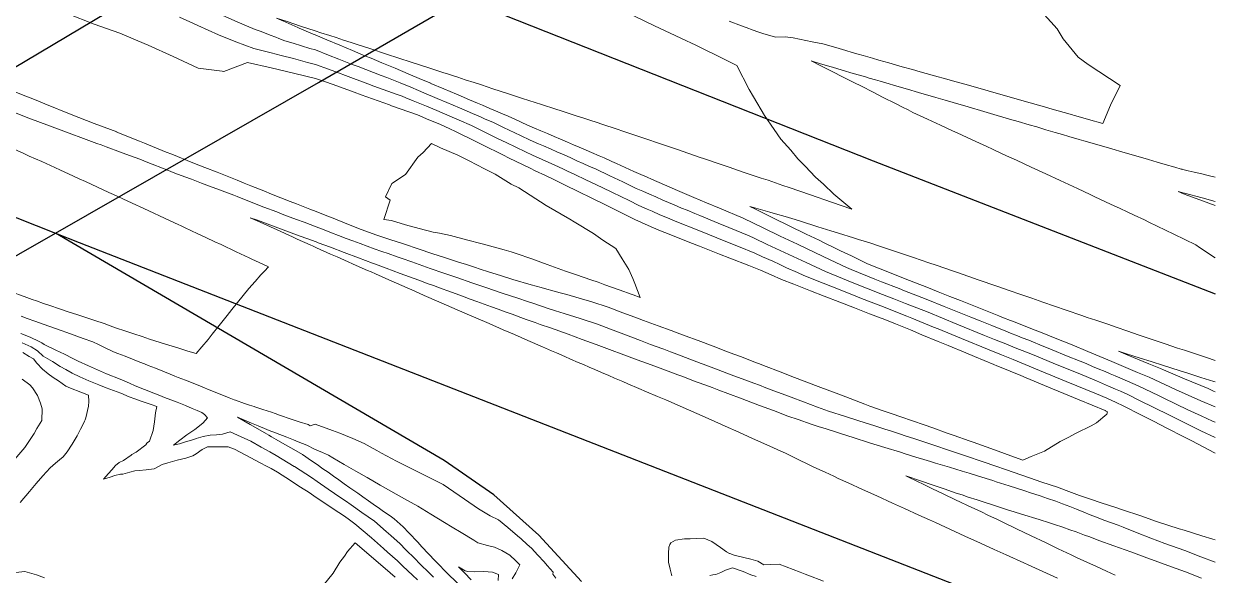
# Model space of a CAD drawing. Header units: inches. Extents: x 11351264 to 11356330, y 6702313 to 6706468.
# Drawn here: x 11355828 to 11356330, y 6705390 to 6705622 of the extents above; entities that cross this region are included whole.
import ezdxf

# ---------------------------------------------------------------- set-up
doc = ezdxf.new("R2010")
doc.units = ezdxf.units.IN
doc.header["$MEASUREMENT"] = 0
doc.layers.add('Shumate_Contours_clip1', color=7, linetype='Continuous', lineweight=0)
doc.layers.add('Shumate_Streets_clip1', color=7, linetype='Continuous')

msp = doc.modelspace()

# ---------------------------------------------------------------- linework, layer by layer
at = {"layer": 'Shumate_Contours_clip1'}
for points, elevation in [([(11355828.81, 6705633.11), (11355834.49, 6705630.95), (11355842.02, 6705628.07), (11355845.96, 6705626.55), (11355857.35, 6705622.11), (11355868.11, 6705618.36), (11355875.72, 6705615.08)], 1374), ([(11355901.97, 6705629.99), (11355901.98, 6705629.99), (11355904.99, 6705628.61), (11355909.32, 6705626.7), (11355911.32, 6705625.85), (11355915.41, 6705624.06), (11355917.63, 6705623.15), (11355921.53, 6705621.47), (11355925.3, 6705619.93), (11355927.73, 6705619), (11355931.53, 6705617.48), (11355933.95, 6705616.58), (11355935.24, 6705616.07)], 1370), ([(11355893.25, 6705625.04), (11355898.96, 6705622.48), (11355901.11, 6705621.49), (11355909.76, 6705617.56), (11355917.07, 6705614.64), (11355924.73, 6705611.83), (11355926.96, 6705611.29)], 1372), ([(11355944.4, 6705621.34), (11355938.69, 6705623.21), (11355934.24, 6705624.67), (11355938.12, 6705622.97), (11355943.3, 6705620.71)], 1368), ([(11356084.99, 6705625.61), (11356093.75, 6705621.47), (11356102.48, 6705617.34), (11356105.11, 6705616.08), (11356111.2, 6705613.2), (11356116.3, 6705610.76), (11356118.43, 6705609.75), (11356119.76, 6705609.09), (11356128.51, 6705604.64), (11356133.7, 6705594.54), (11356135.48, 6705591.49), (11356140.15, 6705583.63), (11356144.2, 6705577.67), (11356147.01, 6705573.6), (11356151.23, 6705568.91), (11356154.24, 6705565.33), (11356157.28, 6705562.16), (11356161.72, 6705557.62), (11356165.1, 6705554.63), (11356169.45, 6705550.44), (11356177.09, 6705544.04), (11356168.49, 6705547.04), (11356159.55, 6705550.13), (11356150.62, 6705553.21), (11356147.94, 6705554.11), (11356141.72, 6705556.26), (11356138.72, 6705557.2), (11356135.78, 6705558.17), (11356131.18, 6705559.74), (11356125.3, 6705561.74), (11356121.93, 6705562.89), (11356114.82, 6705565.3), (11356112.67, 6705566.03), (11356103.42, 6705569.17), (11356097.93, 6705571.02), (11356087.95, 6705574.39), (11356080.33, 6705576.97), (11356077.97, 6705577.77), (11356071.53, 6705579.95), (11356069.53, 6705580.61), (11356066.41, 6705581.64), (11356063.88, 6705582.47), (11356060.76, 6705583.49), (11356058.23, 6705584.31), (11356054.42, 6705585.55), (11356052.14, 6705586.29), (11356046.07, 6705588.24), (11356038.08, 6705590.81), (11356031.71, 6705592.88), (11356025.58, 6705594.87), (11356020.69, 6705596.46), (11356017.61, 6705597.46), (11356013.89, 6705598.66), (11356010.73, 6705599.69), (11356008.56, 6705600.4), (11356006.39, 6705601.1)], 1368), ([(11356256.97, 6705627.57), (11356263.67, 6705620.09), (11356266.18, 6705615.93), (11356272.49, 6705608.22), (11356276.7, 6705605.13), (11356290.22, 6705596.29), (11356286.25, 6705587.92), (11356282.97, 6705580.16), (11356276.84, 6705581.9), (11356271.55, 6705583.4), (11356270.92, 6705583.58), (11356270.16, 6705583.81), (11356260.55, 6705586.54), (11356258.29, 6705587.18), (11356249.76, 6705589.61), (11356246.44, 6705590.56), (11356238.96, 6705592.68), (11356234.6, 6705593.93), (11356228.17, 6705595.77), (11356224.77, 6705596.75), (11356221.08, 6705597.77), (11356215.64, 6705599.3), (11356213.47, 6705599.9), (11356205.86, 6705602.04), (11356202.59, 6705602.96), (11356198.25, 6705604.18), (11356192.7, 6705605.76), (11356188.48, 6705606.96), (11356185.74, 6705607.74), (11356181.86, 6705608.84), (11356179.65, 6705609.48), (11356177.16, 6705610.2), (11356174.5, 6705610.97), (11356170.23, 6705612.22), (11356164.85, 6705613.84), (11356160.29, 6705614.65), (11356155, 6705615.8), (11356152.21, 6705616.32), (11356148.97, 6705616.78), (11356144.86, 6705616.65), (11356139.42, 6705618.21), (11356137.39, 6705618.92), (11356135.44, 6705619.62), (11356132.46, 6705620.69), (11356130.41, 6705621.46), (11356125.2, 6705623.37)], 1368), ([(11355943.3, 6705620.71), (11355943.81, 6705620.49), (11355949.68, 6705617.94), (11355950.61, 6705617.65), (11355955.52, 6705615.55), (11355960.95, 6705613.25), (11355966.38, 6705610.96), (11355971.82, 6705608.67), (11355974.14, 6705607.78), (11355978.67, 6705605.86), (11355984.27, 6705603.51), (11355989.86, 6705601.16), (11355995.45, 6705598.81), (11355999.36, 6705597.16), (11355999.41, 6705597.14)], 1368), ([(11356006.39, 6705601.1), (11356004.82, 6705601.62), (11355998.9, 6705603.54), (11355991.06, 6705606.09), (11355985.87, 6705607.79), (11355980.68, 6705609.48), (11355974, 6705611.66), (11355968.27, 6705613.54), (11355965.79, 6705614.35), (11355962.54, 6705615.41), (11355959.41, 6705616.44), (11355956.82, 6705617.29), (11355953.02, 6705618.53), (11355950.61, 6705619.31), (11355944.4, 6705621.34)], 1368), ([(11355875.72, 6705615.08), (11355880.08, 6705613.21), (11355890.7, 6705608.42), (11355901.17, 6705603.57), (11355911.27, 6705602.25)], 1374), ([(11355935.24, 6705616.07), (11355937.83, 6705615.04), (11355941.32, 6705614.09), (11355948.28, 6705611.92), (11355950.64, 6705611.26), (11355956.21, 6705609.1), (11355960.6, 6705607.35), (11355966.18, 6705605.15), (11355968.7, 6705604.19), (11355978.41, 6705600.5), (11355980.81, 6705599.62), (11355986.47, 6705597.3), (11355990.89, 6705595.47), (11355994.11, 6705594.13)], 1370), ([(11355926.96, 6705611.29), (11355932.04, 6705610.08), (11355936.17, 6705608.96), (11355941.35, 6705607.67), (11355947.3, 6705606.01), (11355950.67, 6705605.15), (11355956.23, 6705603.15), (11355960.45, 6705601.57), (11355963.34, 6705600.51), (11355972.75, 6705596.97), (11355975.39, 6705596.01), (11355985.17, 6705592.44), (11355987.29, 6705591.68), (11355988.76, 6705591.09)], 1372), ([(11355832.06, 6705590.29), (11355826.7, 6705592.47), (11355815.26, 6705597.13), (11355806.49, 6705600.57), (11355795.55, 6705605.05), (11355793.29, 6705605.98), (11355786.3, 6705608.86)], 1374), ([(11355911.27, 6705602.25), (11355912.09, 6705602.14), (11355921.96, 6705605.95), (11355932.06, 6705603.69), (11355934.95, 6705602.98), (11355941.38, 6705601.51), (11355946.66, 6705600.17), (11355950.69, 6705599.23), (11355954.57, 6705597.9), (11355958.15, 6705596.63), (11355967.01, 6705593.39), (11355970.04, 6705592.31), (11355979.48, 6705588.89), (11355981.91, 6705588.03), (11355982.8, 6705587.71)], 1374), ([(11356330.36, 6705557.54), (11356327.34, 6705558.31), (11356324.72, 6705558.95), (11356321.5, 6705559.74), (11356318.93, 6705560.27), (11356316.77, 6705560.81), (11356316.4, 6705560.91), (11356316.06, 6705561), (11356313.36, 6705561.78), (11356309.27, 6705562.96), (11356305.91, 6705563.95), (11356302.18, 6705565.04), (11356296.91, 6705566.55), (11356291.4, 6705568.13), (11356286.72, 6705569.47), (11356281.41, 6705571), (11356274.99, 6705572.88), (11356273.03, 6705573.45), (11356268.56, 6705574.76), (11356265.99, 6705575.52), (11356262.87, 6705576.44), (11356258.94, 6705577.59), (11356255.07, 6705578.73), (11356251.9, 6705579.66), (11356247.28, 6705581.02), (11356243.56, 6705582.09), (11356235.57, 6705584.41), (11356232.74, 6705585.23), (11356226.1, 6705587.18), (11356219.79, 6705589.05), (11356216.37, 6705590.06), (11356212.43, 6705591.22), (11356205.22, 6705593.29), (11356200.59, 6705594.63), (11356195.96, 6705595.99), (11356191.32, 6705597.34), (11356189.02, 6705598.02), (11356187.06, 6705598.59), (11356184.32, 6705599.4), (11356182.35, 6705599.97), (11356177.64, 6705601.36), (11356172.92, 6705602.75), (11356168.93, 6705603.93), (11356168.33, 6705604.11), (11356163.87, 6705605.43), (11356159.93, 6705606.59), (11356163.95, 6705604.57), (11356167.62, 6705602.71), (11356170.21, 6705601.41), (11356172, 6705600.51), (11356173.93, 6705599.53), (11356177.65, 6705597.65), (11356181.37, 6705595.77), (11356185.73, 6705593.56), (11356190.26, 6705591.24), (11356195.53, 6705588.58), (11356198.41, 6705587.13), (11356200.8, 6705585.93), (11356202.81, 6705584.91), (11356209.02, 6705582.01), (11356214.39, 6705579.51), (11356219.56, 6705577.15), (11356221.53, 6705576.25), (11356227.8, 6705573.37), (11356234.03, 6705570.48), (11356236.44, 6705569.36), (11356240.25, 6705567.59), (11356243.52, 6705566.07), (11356246.49, 6705564.7), (11356252.73, 6705561.81), (11356258.95, 6705558.92), (11356264.99, 6705556.1), (11356272.21, 6705552.73), (11356277.6, 6705550.22), (11356279.52, 6705549.32), (11356283.8, 6705547.32), (11356286.51, 6705546.05), (11356290, 6705544.42), (11356293.5, 6705542.78), (11356296.19, 6705541.52), (11356300.5, 6705539.5), (11356302.38, 6705538.6), (11356312.98, 6705533.51), (11356322.14, 6705529.07), (11356323.79, 6705527.95), (11356330.36, 6705523.46)], 1366), ([(11355999.41, 6705597.14), (11356004.82, 6705594.85), (11356010.27, 6705592.55), (11356012.24, 6705591.71), (11356015.73, 6705590.24), (11356019.04, 6705588.84), (11356021.17, 6705587.93), (11356024.33, 6705586.59), (11356026.6, 6705585.61), (11356029.61, 6705584.34), (11356032.03, 6705583.28), (11356034.87, 6705582.08), (11356040.22, 6705579.56), (11356043.18, 6705578.3), (11356045.82, 6705577.16), (11356048.63, 6705575.96), (11356051.42, 6705574.75), (11356054.08, 6705573.61), (11356057.02, 6705572.33), (11356059.52, 6705571.26), (11356061.9, 6705570.25), (11356064.96, 6705568.91), (11356067.18, 6705567.96), (11356070.39, 6705566.55), (11356072.45, 6705565.67), (11356075.82, 6705564.19), (11356077.71, 6705563.38), (11356085.01, 6705559.96), (11356087.05, 6705559.08), (11356090.61, 6705557.53), (11356092.51, 6705556.71), (11356097.96, 6705554.34), (11356103.42, 6705551.98), (11356110.33, 6705549.03), (11356115.73, 6705546.76), (11356121.15, 6705544.49), (11356131.15, 6705540.28), (11356139.59, 6705536.2), (11356146.84, 6705532.72), (11356154.1, 6705529.26), (11356161.37, 6705525.81), (11356167.91, 6705522.7), (11356174.82, 6705519.41), (11356176.72, 6705518.63), (11356186.8, 6705514.51), (11356189.51, 6705513.43), (11356196.96, 6705510.52), (11356199.31, 6705509.61), (11356206.52, 6705506.78), (11356209.1, 6705505.76), (11356216.05, 6705503.02), (11356219.46, 6705501.63), (11356227.24, 6705498.48), (11356231.17, 6705496.88), (11356236.1, 6705494.91), (11356239.16, 6705493.69), (11356241.03, 6705492.94), (11356244.01, 6705491.76), (11356246.88, 6705490.62), (11356248.85, 6705489.83), (11356251.66, 6705488.72), (11356253.7, 6705487.9), (11356256.43, 6705486.82), (11356261.61, 6705484.7), (11356267.68, 6705482.24), (11356273.4, 6705479.92), (11356275.9, 6705478.88), (11356278.64, 6705477.73), (11356280.99, 6705476.76), (11356283.9, 6705475.52), (11356286.07, 6705474.61), (11356288.1, 6705473.75), (11356291.14, 6705472.43), (11356297.83, 6705469.54), (11356306.38, 6705465.4), (11356308.71, 6705464.31), (11356318.88, 6705459.39), (11356324.4, 6705456.88), (11356329.2, 6705454.68), (11356330.36, 6705454.14)], 1368), ([(11355866.8, 6705576.62), (11355857.34, 6705580.24), (11355847.56, 6705583.99), (11355836.55, 6705588.46), (11355832.06, 6705590.29)], 1374), ([(11355988.76, 6705591.09), (11355991.92, 6705589.8), (11355997.51, 6705587.48), (11356001.9, 6705585.63), (11356007.35, 6705583.32), (11356011.31, 6705581.61), (11356016.5, 6705579.34), (11356019.92, 6705577.64), (11356027.84, 6705573.78), (11356031.13, 6705572.17), (11356039.33, 6705568.24), (11356042.31, 6705566.79), (11356046.29, 6705565.01), (11356051.66, 6705562.58), (11356055.06, 6705561.04), (11356057.01, 6705560.13), (11356060.17, 6705558.71), (11356064.78, 6705556.45), (11356071.62, 6705553.19), (11356075.97, 6705551.05), (11356083.02, 6705547.66), (11356087.17, 6705545.62), (11356090.61, 6705544.1), (11356092.78, 6705543.15), (11356096.05, 6705541.71), (11356099.2, 6705540.38), (11356101.54, 6705539.39), (11356104.62, 6705538.12), (11356110.29, 6705535.89), (11356116.96, 6705533.2), (11356123.17, 6705530.73), (11356129.19, 6705528.24), (11356136.09, 6705525.48), (11356139.3, 6705523.99), (11356143.66, 6705522.06), (11356146.69, 6705520.67), (11356149.52, 6705519.37), (11356154.08, 6705517.36), (11356156.72, 6705516.13), (11356164.89, 6705512.88), (11356168.87, 6705511.26), (11356177.67, 6705507.8), (11356181.14, 6705506.42), (11356190.44, 6705502.79), (11356192.82, 6705501.86), (11356200.24, 6705498.94), (11356202.35, 6705498.11), (11356211.56, 6705494.31), (11356213.45, 6705493.54), (11356223.28, 6705489.49), (11356235.01, 6705484.68), (11356240.14, 6705482.6), (11356245.05, 6705480.61), (11356248.47, 6705479.21), (11356256.27, 6705476.01), (11356267.48, 6705471.4), (11356280.34, 6705466.13), (11356284.67, 6705464.25), (11356288.6, 6705462.5), (11356291.47, 6705461.03), (11356299.28, 6705457.12), (11356304.27, 6705454.55), (11356309.91, 6705451.71), (11356317.12, 6705447.98), (11356320.51, 6705446.27), (11356330.05, 6705441.29), (11356330.36, 6705441.14)], 1372), ([(11355994.11, 6705594.13), (11355996.48, 6705593.14), (11356002.08, 6705590.78), (11356006.08, 6705589.09), (11356011.54, 6705586.78), (11356016.96, 6705584.45), (11356020.4, 6705582.96), (11356022.36, 6705582.1), (11356025.59, 6705580.7), (11356030.09, 6705578.5), (11356037.16, 6705575.17), (11356041.26, 6705573.21), (11356044.77, 6705571.69), (11356046.87, 6705570.75), (11356050.18, 6705569.31), (11356052.48, 6705568.28), (11356055.59, 6705566.92), (11356058.49, 6705565.65), (11356060.98, 6705564.52), (11356063.68, 6705563.33), (11356066.38, 6705562.12), (11356068.87, 6705561.02), (11356074.91, 6705558.14), (11356080.45, 6705555.54), (11356086.08, 6705552.83), (11356088.85, 6705551.62), (11356091.69, 6705550.36), (11356094.29, 6705549.23), (11356097.29, 6705547.9), (11356099.73, 6705546.84), (11356102.08, 6705545.85), (11356105.22, 6705544.53), (11356107.49, 6705543.58), (11356110.74, 6705542.24), (11356112.93, 6705541.32), (11356120.68, 6705538.2), (11356125.1, 6705536.34), (11356133.65, 6705532.8), (11356135.77, 6705531.78), (11356141.28, 6705529.22), (11356150.4, 6705524.97), (11356157.73, 6705521.59), (11356165.87, 6705517.79), (11356177.89, 6705512.9), (11356189.98, 6705508.1), (11356194.79, 6705506.22), (11356199.67, 6705504.32), (11356209.19, 6705500.56), (11356221.37, 6705495.57), (11356233.08, 6705490.79), (11356237.23, 6705489.13), (11356242.07, 6705487.18), (11356245.97, 6705485.62), (11356250.73, 6705483.71), (11356253.25, 6705482.68), (11356261.96, 6705479.12), (11356265.06, 6705477.85), (11356273.22, 6705474.54), (11356276.85, 6705473.05), (11356280.29, 6705471.61), (11356285.37, 6705469.43), (11356288.36, 6705468.13), (11356290.44, 6705467.21), (11356293.19, 6705466), (11356298.99, 6705463.11), (11356303.96, 6705460.7), (11356311.65, 6705456.85), (11356314.71, 6705455.37), (11356324.35, 6705450.52), (11356330.36, 6705447.65)], 1370), ([(11355858.47, 6705571.82), (11355853.94, 6705573.49), (11355845.57, 6705576.6), (11355838.42, 6705579.24), (11355829.75, 6705582.45), (11355822.94, 6705585.11)], 1372), ([(11355982.8, 6705587.71), (11355993.73, 6705583.8), (11355998.54, 6705581.81), (11356003.15, 6705579.86), (11356007.46, 6705577.99), (11356009.75, 6705576.85), (11356018.69, 6705572.42), (11356020.96, 6705571.28), (11356029.98, 6705566.85), (11356032.17, 6705565.75), (11356041.31, 6705561.29), (11356043.38, 6705560.26), (11356047.73, 6705558.24), (11356051.62, 6705556.43), (11356054.64, 6705554.93), (11356062.93, 6705550.87), (11356065.84, 6705549.42), (11356074.23, 6705545.32), (11356077.05, 6705543.9), (11356085.51, 6705539.75), (11356088.26, 6705538.38), (11356092.36, 6705536.57), (11356096.29, 6705534.9), (11356099.92, 6705533.5), (11356108.74, 6705530.03), (11356112.76, 6705528.48), (11356121.15, 6705525.14), (11356125.61, 6705523.42), (11356133.54, 6705520.25), (11356138.47, 6705518.34), (11356142.97, 6705516.35), (11356147.32, 6705514.43), (11356152.6, 6705512.4), (11356159.64, 6705509.59), (11356165.37, 6705507.39), (11356172.02, 6705504.77), (11356178.14, 6705502.42), (11356184.44, 6705499.95), (11356190.91, 6705497.47), (11356195.51, 6705495.65), (11356201.73, 6705493.08), (11356206.59, 6705491.08), (11356213.47, 6705488.23), (11356217.68, 6705486.5), (11356225.21, 6705483.38), (11356228.76, 6705481.92), (11356236.95, 6705478.53), (11356238.2, 6705478.02), (11356239.41, 6705477.53), (11356248.31, 6705473.84), (11356250.58, 6705472.91), (11356261.75, 6705468.28), (11356272.91, 6705463.65), (11356283.88, 6705459.09), (11356283.96, 6705459.05), (11356284.04, 6705459.02), (11356284.96, 6705458.55), (11356284.62, 6705457.54), (11356280.24, 6705453.85), (11356278.08, 6705452.6), (11356271.75, 6705449.5), (11356268.39, 6705447.69), (11356264.93, 6705445.98), (11356258.37, 6705442.01), (11356252.78, 6705439.77), (11356249.24, 6705438.17), (11356245.73, 6705439.43), (11356237.19, 6705442.51), (11356228.28, 6705445.7), (11356226.51, 6705446.3), (11356220.24, 6705448.54), (11356216.8, 6705449.75), (11356211.63, 6705451.59), (11356207.07, 6705453.18), (11356203.04, 6705454.61), (11356197.3, 6705456.59), (11356194.49, 6705457.58), (11356189.79, 6705459.17), (11356184.58, 6705460.94), (11356182.48, 6705461.76), (11356172.62, 6705465.53), (11356162.76, 6705469.29), (11356152.9, 6705473.06), (11356146.14, 6705475.66), (11356140.9, 6705477.67), (11356137.59, 6705478.95), (11356135.66, 6705479.68), (11356132.64, 6705480.85), (11356130.03, 6705481.83), (11356127.29, 6705482.87), (11356123.88, 6705484.16), (11356118.58, 6705486.19), (11356112.13, 6705488.67), (11356106.74, 6705490.67), (11356104.45, 6705491.51), (11356100.78, 6705492.87), (11356095.28, 6705494.86), (11356089.11, 6705497.11), (11356086.59, 6705498.05), (11356083.87, 6705499.05), (11356080.39, 6705500.35), (11356074.21, 6705502.66), (11356067.34, 6705505.02), (11356062.03, 6705506.53), (11356056.73, 6705508.03), (11356053.93, 6705508.78), (11356051.45, 6705509.49), (11356047.38, 6705510.57), (11356045.95, 6705511.02), (11356041.68, 6705512.08), (11356033.99, 6705514.45), (11356029.14, 6705515.95), (11356023.27, 6705517.79), (11356020.66, 6705518.67), (11356017.38, 6705519.7), (11356014.02, 6705520.79), (11356011.5, 6705521.58), (11356005.63, 6705523.48), (11355999.77, 6705525.4), (11355994.43, 6705527.22), (11355987.89, 6705529.37), (11355982.1, 6705531.28), (11355976.23, 6705533.22), (11355968.87, 6705535.95), (11355962.22, 6705538.59), (11355957.44, 6705540.49), (11355955.54, 6705541.22), (11355950.93, 6705543.05), (11355948.33, 6705544.04), (11355942.63, 6705546.25), (11355939.97, 6705547.26), (11355932.15, 6705550.43), (11355928.83, 6705551.75), (11355923.37, 6705553.96)], 1374), ([(11355807.91, 6705576.57), (11355813.93, 6705573.81), (11355822.28, 6705569.98), (11355827.6, 6705567.54), (11355829.92, 6705566.48), (11355835.17, 6705564.11), (11355838.84, 6705562.44), (11355840.71, 6705561.59)], 1372), ([(11355923.37, 6705553.96), (11355920.66, 6705555.05), (11355917.68, 6705556.23), (11355909.18, 6705559.67), (11355904.05, 6705561.67), (11355898.91, 6705563.66), (11355890.08, 6705567.23), (11355887.68, 6705568.18), (11355878.48, 6705571.91), (11355876.45, 6705572.71), (11355866.88, 6705576.59), (11355866.8, 6705576.62)], 1374), ([(11355916.23, 6705549.9), (11355913.56, 6705550.96), (11355909.45, 6705552.51), (11355906.73, 6705553.53), (11355902.57, 6705555.09), (11355898.4, 6705556.66), (11355895.5, 6705557.74), (11355891.28, 6705559.32), (11355887.96, 6705560.64), (11355879.92, 6705563.78), (11355876.52, 6705565.13), (11355870.67, 6705567.29), (11355868.42, 6705568.13), (11355862.3, 6705570.39), (11355860.32, 6705571.14), (11355858.47, 6705571.82)], 1372), ([(11355840.71, 6705561.59), (11355843.1, 6705560.51), (11355846.51, 6705558.97), (11355851.02, 6705556.91), (11355853.62, 6705555.74), (11355863.51, 6705551.14), (11355865.45, 6705550.24), (11355873.31, 6705546.59), (11355878.24, 6705544.29), (11355889.06, 6705539.26), (11355892.97, 6705537.42), (11355893.68, 6705537.1)], 1372), ([(11356330.36, 6705404.55), (11356329.35, 6705404.87), (11356324.78, 6705406.24), (11356317.23, 6705408.63), (11356315.2, 6705409.25), (11356305.59, 6705412.33), (11356299.05, 6705414.61), (11356291.26, 6705417.17), (11356288.38, 6705418.15), (11356282.19, 6705420.19), (11356277.73, 6705421.7), (11356273.1, 6705423.22), (11356269.72, 6705424.5), (11356267.54, 6705425.3), (11356263.78, 6705426.73), (11356257.22, 6705428.92), (11356252.04, 6705430.66), (11356241.86, 6705434.25), (11356237.79, 6705435.67), (11356232.45, 6705437.52), (11356225.03, 6705439.98), (11356218.19, 6705442.24), (11356211.69, 6705444.46), (11356208.31, 6705445.6), (11356203.26, 6705447.3), (11356199.99, 6705448.34), (11356197.09, 6705449.29), (11356193.33, 6705450.49), (11356190.91, 6705451.29), (11356186.68, 6705452.64), (11356180.02, 6705454.79), (11356174.42, 6705456.57), (11356167.12, 6705458.9), (11356162.53, 6705460.58), (11356156.68, 6705462.71), (11356151.39, 6705464.73), (11356146.1, 6705466.73), (11356144.09, 6705467.48), (11356140.81, 6705468.72), (11356138.03, 6705469.75), (11356135.69, 6705470.64), (11356132.25, 6705471.92), (11356130.36, 6705472.63), (11356126.05, 6705474.23), (11356118.79, 6705476.93), (11356114.26, 6705478.65), (11356113.44, 6705478.96), (11356108.69, 6705480.76), (11356103.18, 6705482.84), (11356100.53, 6705483.84), (11356097.66, 6705484.92), (11356094.06, 6705486.27), (11356092.14, 6705487), (11356087.88, 6705488.59), (11356080.77, 6705491.27), (11356075.21, 6705493.37), (11356069.64, 6705495.48), (11356062.41, 6705497.99), (11356057.86, 6705499.38), (11356055.65, 6705500.09), (11356052, 6705501.21), (11356048.94, 6705502.2), (11356046.14, 6705503.07), (11356042.44, 6705504.35), (11356040.22, 6705505.08), (11356036.07, 6705506.51), (11356029.5, 6705508.66), (11356022.61, 6705510.94), (11356016.66, 6705513.01), (11356010.4, 6705515.2), (11356004.9, 6705517.05), (11355999.04, 6705519.05), (11355991.35, 6705521.79), (11355987.21, 6705523.25), (11355985.15, 6705524), (11355981.32, 6705525.3), (11355978.75, 6705526.2), (11355975.46, 6705527.31), (11355972.5, 6705528.42), (11355969.55, 6705529.51), (11355966.43, 6705530.67), (11355963.64, 6705531.72), (11355960.39, 6705532.94), (11355957.46, 6705534.1), (11355953.67, 6705535.56), (11355950.95, 6705536.62), (11355945.87, 6705538.52), (11355942.66, 6705539.74), (11355937.38, 6705541.72), (11355934.36, 6705542.87), (11355928.89, 6705544.91), (11355924.99, 6705546.47), (11355917.58, 6705549.36), (11355916.23, 6705549.9)], 1372), ([(11356330.36, 6705547.34), (11356324.86, 6705548.8), (11356317.41, 6705550.78), (11356317.32, 6705550.8), (11356317.24, 6705550.82), (11356314.7, 6705551.57), (11356317.03, 6705550.49), (11356317.69, 6705550.2), (11356325.05, 6705547.53), (11356330.36, 6705545.59)], 1364), ([(11356330.36, 6705480.16), (11356326.71, 6705481.46), (11356317.37, 6705484.53), (11356314.49, 6705485.46), (11356309.24, 6705487.21), (11356307.17, 6705487.89), (11356302.02, 6705489.69), (11356297.91, 6705491.1), (11356293.54, 6705492.63), (11356288.62, 6705494.32), (11356285.07, 6705495.55), (11356280.02, 6705497.23), (11356276.41, 6705498.41), (11356274.06, 6705499.23), (11356267.46, 6705501.49), (11356257.7, 6705504.88), (11356252.95, 6705506.51), (11356248.34, 6705508.1), (11356243.36, 6705509.8), (11356238.25, 6705511.54), (11356230.41, 6705514.26), (11356222.11, 6705517.13), (11356219.91, 6705517.88), (11356212.58, 6705520.38), (11356209.58, 6705521.39), (11356203.04, 6705523.63), (11356199.27, 6705524.9), (11356193.77, 6705526.78), (11356189.15, 6705528.33), (11356184.7, 6705529.84), (11356179.9, 6705531.33), (11356177.72, 6705532.02), (11356171.34, 6705533.99), (11356168.22, 6705534.96), (11356162.73, 6705536.63), (11356155.36, 6705539), (11356153.09, 6705539.66), (11356148.86, 6705540.92), (11356144.82, 6705542.08), (11356142.39, 6705542.8), (11356136.52, 6705544.49), (11356134.01, 6705545.2), (11356136.33, 6705544.06), (11356144.02, 6705540.3), (11356150.59, 6705537.08), (11356157.81, 6705533.56), (11356163.18, 6705530.93), (11356165.03, 6705530.06), (11356170.01, 6705527.62), (11356172.26, 6705526.55), (11356176.85, 6705524.32), (11356179.49, 6705523.05), (11356183.68, 6705521.01), (11356189.04, 6705518.82), (11356194.31, 6705516.74), (11356198.84, 6705514.98), (11356203.87, 6705513), (11356208.64, 6705511.13), (11356213.42, 6705509.25), (11356218.43, 6705507.27), (11356222.95, 6705505.49), (11356229.26, 6705502.94), (11356231.38, 6705502.1), (11356234.19, 6705500.99), (11356236.23, 6705500.18), (11356239.11, 6705499.04), (11356241.09, 6705498.26), (11356244.04, 6705497.09), (11356245.94, 6705496.34), (11356252.57, 6705493.72), (11356257.35, 6705491.83), (11356262.14, 6705489.93), (11356269.96, 6705486.75), (11356276.6, 6705484.02), (11356281.68, 6705481.91), (11356286.77, 6705479.8), (11356292.73, 6705477.29), (11356297.64, 6705475.21), (11356302.53, 6705473.12), (11356313.6, 6705467.96), (11356324.36, 6705463.24), (11356330.36, 6705460.61)], 1366), ([(11356330.36, 6705395.13), (11356324.34, 6705397.43), (11356317.51, 6705400.08), (11356309.11, 6705403), (11356303.25, 6705405.28), (11356297.38, 6705407.56), (11356291.51, 6705409.86), (11356289.47, 6705410.69), (11356283.35, 6705412.85), (11356280.92, 6705413.83), (11356277.58, 6705415.14), (11356274.99, 6705416.18), (11356271.78, 6705417.45), (11356269.06, 6705418.55), (11356265.99, 6705419.75), (11356263.13, 6705420.91), (11356259.6, 6705422.05), (11356256.57, 6705423.04), (11356252.39, 6705424.39), (11356250.01, 6705425.17), (11356243.44, 6705427.29), (11356237.95, 6705429.06), (11356236.51, 6705429.55), (11356230.53, 6705431.46), (11356226.6, 6705432.71), (11356223.6, 6705433.58), (11356218.21, 6705435.15), (11356212.34, 6705436.88), (11356210.24, 6705437.56), (11356207.39, 6705438.48), (11356204.1, 6705439.47), (11356199.6, 6705440.85), (11356197.55, 6705441.47), (11356191, 6705443.49), (11356184.45, 6705445.52), (11356177.64, 6705447.73), (11356172.65, 6705449.3), (11356170.21, 6705450.08), (11356166.23, 6705451.33), (11356162.78, 6705452.43), (11356159.82, 6705453.35), (11356154.35, 6705455.25), (11356150.01, 6705456.79), (11356143.98, 6705459.09), (11356138.14, 6705461.28), (11356130.75, 6705464.04), (11356124.64, 6705466.32), (11356120.84, 6705467.75), (11356118.07, 6705468.79), (11356115.39, 6705469.79), (11356111.78, 6705471.13), (11356109.51, 6705471.98), (11356105.67, 6705473.4), (11356103.63, 6705474.16), (11356099.56, 6705475.67), (11356092.35, 6705478.36), (11356086.46, 6705480.54), (11356080.81, 6705482.63), (11356074.71, 6705484.89), (11356069.11, 6705486.98), (11356063.2, 6705489.13), (11356057.3, 6705491.26), (11356049.83, 6705493.97), (11356045.53, 6705495.42), (11356043.47, 6705496.18), (11356039.62, 6705497.55), (11356037.31, 6705498.41), (11356033.71, 6705499.69), (11356031.16, 6705500.64), (11356027.8, 6705501.84), (11356025.02, 6705502.87), (11356021.93, 6705503.94), (11356018.79, 6705505.11), (11356016.02, 6705506.11), (11356012.67, 6705507.35), (11356010.11, 6705508.28), (11356006.56, 6705509.6), (11356004.2, 6705510.45), (11356000.46, 6705511.84), (11355998.31, 6705512.59), (11355994.3, 6705514.09), (11355992.4, 6705514.78), (11355986.49, 6705516.97), (11355980.58, 6705519.17), (11355976.07, 6705520.85), (11355974.69, 6705521.34), (11355968.78, 6705523.55), (11355962.87, 6705525.77), (11355956.97, 6705527.98), (11355951.84, 6705529.9), (11355950.98, 6705530.24), (11355942.68, 6705533.29), (11355934.83, 6705536.18), (11355926.2, 6705539.35), (11355923.18, 6705540.46), (11355926.14, 6705539.12), (11355934.59, 6705535.3), (11355940.94, 6705532.42), (11355943.03, 6705531.46), (11355948.48, 6705529), (11355949.67, 6705528.45), (11355951.16, 6705527.76), (11355957.09, 6705525.12), (11355959.82, 6705523.9), (11355963.01, 6705522.48), (11355967.85, 6705520.34), (11355972.62, 6705518.25), (11355974.15, 6705517.59), (11355976.07, 6705516.73), (11355981.58, 6705514.3), (11355987.09, 6705511.87), (11355992.61, 6705509.45), (11355996.62, 6705507.7), (11356002.75, 6705505.01), (11356008.23, 6705502.61), (11356013.71, 6705500.21), (11356023.95, 6705495.8), (11356029.96, 6705493.17), (11356034.62, 6705491.14), (11356040.31, 6705488.66), (11356046.49, 6705485.99), (11356050.3, 6705484.33), (11356052.44, 6705483.4), (11356055.94, 6705481.87), (11356058.38, 6705480.82), (11356061.58, 6705479.42), (11356063.8, 6705478.47), (11356066.22, 6705477.42), (11356068.6, 6705476.4), (11356071.33, 6705475.21), (11356074.48, 6705473.85), (11356076.93, 6705472.79), (11356080.37, 6705471.3), (11356082.53, 6705470.36), (11356087.16, 6705468.38), (11356090.32, 6705467.04), (11356095.09, 6705465.01), (11356098.55, 6705463.55), (11356104.64, 6705460.9), (11356111.67, 6705457.82), (11356117.66, 6705455.14), (11356123.58, 6705452.49), (11356129.41, 6705449.91), (11356135.18, 6705447.36), (11356142.44, 6705444.05), (11356147.13, 6705441.89), (11356148.98, 6705441.04), (11356152.72, 6705439.24), (11356154.98, 6705438.17), (11356158.14, 6705436.65), (11356160.76, 6705435.4), (11356163.57, 6705434.08), (11356165.75, 6705433.04), (11356169.38, 6705431.38), (11356171.32, 6705430.49), (11356175.46, 6705428.6), (11356181.54, 6705425.83), (11356187.53, 6705423.06), (11356194.24, 6705420.01), (11356199.23, 6705417.76), (11356205.36, 6705415), (11356209.75, 6705412.98), (11356212.32, 6705411.81), (11356220.53, 6705408.06), (11356224.75, 6705406.14), (11356231.32, 6705403.14), (11356237.16, 6705400.5), (11356242.12, 6705398.23), (11356249.55, 6705394.87), (11356251.46, 6705393.98), (11356253.06, 6705393.24), (11356263.84, 6705388.38)], 1370), ([(11355893.68, 6705537.1), (11355895.66, 6705536.18), (11355898.03, 6705535.09), (11355901.02, 6705533.69), (11355904.44, 6705532.09), (11355908.23, 6705530.31), (11355910.84, 6705529.09), (11355917.23, 6705526.09), (11355922.66, 6705523.53), (11355923.77, 6705523.02), (11355926.89, 6705521.54), (11355930.83, 6705519.68), (11355929.18, 6705517.92), (11355927.68, 6705516.33), (11355925.2, 6705513.6), (11355922.6, 6705510.52), (11355920.23, 6705507.68), (11355917.78, 6705504.7), (11355915.45, 6705501.73), (11355913.45, 6705499.22), (11355910.02, 6705494.92), (11355907.15, 6705491.25), (11355905.44, 6705489.07), (11355902.75, 6705485.91), (11355900.38, 6705483.1), (11355896.86, 6705484.18), (11355893.51, 6705485.22), (11355893, 6705485.39), (11355887.42, 6705487.12), (11355885.22, 6705487.84), (11355880.71, 6705489.25), (11355877.49, 6705490.31), (11355873.97, 6705491.42), (11355869.82, 6705492.8), (11355867.17, 6705493.64), (11355865.14, 6705494.35), (11355863.37, 6705495.12), (11355861.55, 6705495.78), (11355857.56, 6705497.09), (11355853.75, 6705498.37), (11355850.36, 6705499.48), (11355845.97, 6705500.95), (11355843.16, 6705501.87), (11355838.19, 6705503.53), (11355835.95, 6705504.27), (11355835.9, 6705504.29)], 1372), ([(11355835.9, 6705504.29), (11355832.99, 6705505.32), (11355831.1, 6705506), (11355828.86, 6705506.82), (11355826.24, 6705507.78), (11355823.86, 6705508.65), (11355819.11, 6705510.4), (11355810.68, 6705513.45), (11355808.19, 6705514.32), (11355804.31, 6705515.73), (11355799.75, 6705517.38), (11355797.41, 6705518.23), (11355790.93, 6705520.58), (11355784.35, 6705522.96), (11355777.83, 6705525.35)], 1372), ([(11356052.06, 6705388.38), (11356050.9, 6705390), (11356051.05, 6705390.91), (11356048.53, 6705393.78), (11356047.14, 6705395.26), (11356044.52, 6705398.12), (11356041.89, 6705400.96), (11356039.99, 6705402.63), (11356037.43, 6705404.92), (11356035.9, 6705406.26), (11356031.84, 6705409.8), (11356027.9, 6705412.95), (11356024.38, 6705414.61), (11356019.52, 6705417.66), (11356013.64, 6705421.69), (11356009.11, 6705424.78), (11356004.57, 6705427.85), (11356000.61, 6705429.82), (11355997.29, 6705431.49), (11355991.29, 6705434.49), (11355984.88, 6705437.77), (11355978.61, 6705441.16), (11355976.6, 6705442.26), (11355973.73, 6705443.78), (11355971.3, 6705445.12), (11355966.45, 6705447.3), (11355963.42, 6705448.56), (11355960.91, 6705449.48), (11355957.87, 6705450.71), (11355950.5, 6705453.36), (11355948.43, 6705452.59), (11355947.6, 6705453.15), (11355943.84, 6705454.33), (11355940.42, 6705455.48), (11355935.47, 6705457.14), (11355933.65, 6705457.81), (11355932.11, 6705458.37), (11355928.45, 6705459.59), (11355925.14, 6705460.65), (11355924.77, 6705460.77), (11355922.81, 6705461.38), (11355920.79, 6705462.09), (11355916.99, 6705463.43), (11355916.33, 6705463.68), (11355914.24, 6705464.52), (11355911.12, 6705465.76), (11355907.99, 6705467.01), (11355904.87, 6705468.26), (11355904.2, 6705468.52), (11355902.14, 6705469.35), (11355899.02, 6705470.59), (11355895.9, 6705471.84), (11355892.79, 6705473.08), (11355892.09, 6705473.35), (11355891.37, 6705473.63), (11355889.39, 6705474.42), (11355886.27, 6705475.67), (11355883.15, 6705476.91), (11355880.03, 6705478.16), (11355878.48, 6705478.76), (11355876.6, 6705479.51), (11355873.47, 6705480.75), (11355870.35, 6705481.98), (11355867.23, 6705483.19), (11355865.51, 6705483.9), (11355861.63, 6705485.73), (11355859.18, 6705486.92), (11355856.67, 6705488.06), (11355852.59, 6705489.55), (11355850.02, 6705490.49), (11355845.79, 6705492.04), (11355843.4, 6705492.86), (11355838.2, 6705494.67), (11355836.2, 6705495.35), (11355832.24, 6705496.79), (11355829.03, 6705497.96), (11355826.43, 6705498.91)], 1370), ([(11355826.37, 6705491.63), (11355830.3, 6705489.99), (11355834.11, 6705488.27), (11355835.19, 6705487.62), (11355836.16, 6705486.94), (11355841.08, 6705484.63), (11355844.75, 6705482.83), (11355848.35, 6705481), (11355850.51, 6705479.91), (11355854.86, 6705477.99), (11355858.66, 6705476.31), (11355862.44, 6705474.62), (11355868.21, 6705472.27), (11355872.17, 6705470.62), (11355874.66, 6705469.57), (11355878.57, 6705467.93), (11355882.47, 6705466.41), (11355884.99, 6705465.4), (11355886.99, 6705464.6), (11355889.67, 6705463.62), (11355892.35, 6705462.65), (11355895.79, 6705461.24), (11355898.61, 6705459.93), (11355900.7, 6705459.1), (11355902.76, 6705458.22), (11355903.92, 6705457.44), (11355905.07, 6705456.06), (11355903.27, 6705453.97), (11355901.72, 6705452.64), (11355899.79, 6705451.16), (11355896.42, 6705448.85), (11355893.48, 6705446.6), (11355890.75, 6705444.45), (11355893.82, 6705445.25), (11355894.87, 6705445.58), (11355899.3, 6705446.88), (11355900.31, 6705447.29), (11355903.25, 6705448.11), (11355906.23, 6705448.76), (11355908.89, 6705448.84), (11355911.44, 6705449.12), (11355914.63, 6705450.13), (11355919.39, 6705447.97), (11355923.37, 6705446.11), (11355927.74, 6705443.67), (11355931.5, 6705441.65), (11355934.07, 6705440.16), (11355936.64, 6705438.63), (11355939.21, 6705437.07), (11355941.72, 6705435.52), (11355941.82, 6705435.46), (11355941.85, 6705435.44), (11355944.2, 6705433.96), (11355946.6, 6705432.39), (11355949, 6705430.8), (11355951.4, 6705429.16), (11355956.01, 6705425.97), (11355961.39, 6705422.25), (11355963.39, 6705420.93), (11355965.79, 6705419.35), (11355970.31, 6705416.12), (11355975.61, 6705412.37), (11355980.56, 6705408.08), (11355982.44, 6705406.4), (11355986.49, 6705402.8), (11355988.73, 6705400.46), (11355992.73, 6705396.48), (11355994.55, 6705394.6), (11355998.99, 6705390.27), (11356000.46, 6705388.76)], 1370), ([(11355826.97, 6705487.72), (11355830.73, 6705485.97), (11355833.4, 6705484.24), (11355835.83, 6705482.05), (11355839.71, 6705479.8), (11355843, 6705477.74), (11355845.33, 6705476.36), (11355848.03, 6705474.81), (11355851.28, 6705473.36), (11355855.02, 6705471.65), (11355859.29, 6705469.91), (11355862.37, 6705468.71), (11355868.49, 6705466.36), (11355872.11, 6705464.93), (11355874.4, 6705464.07), (11355876.71, 6705463.23), (11355880.89, 6705461.75), (11355881.33, 6705461.58), (11355883.75, 6705460.75), (11355883.16, 6705458.19), (11355882.7, 6705454.38), (11355882.21, 6705450.62), (11355880.65, 6705446.21), (11355879.69, 6705445.52), (11355879.48, 6705445.35), (11355879.07, 6705444.68), (11355875.02, 6705441.58), (11355873.16, 6705440.54), (11355872.91, 6705440.2), (11355869.69, 6705438.07), (11355867.91, 6705437.11), (11355866.33, 6705435.84), (11355864.76, 6705434.05), (11355863.39, 6705432.53), (11355861.22, 6705430.12), (11355864.03, 6705431.05), (11355866.08, 6705431.75), (11355868.41, 6705432.2), (11355869.46, 6705432.25), (11355872.34, 6705433.04), (11355874.42, 6705433.66), (11355876.36, 6705433.78), (11355879.31, 6705434.03), (11355882.67, 6705434.55), (11355885.96, 6705436.33), (11355888.4, 6705437.1), (11355890.37, 6705437.64), (11355892.33, 6705438.2), (11355895.98, 6705438.99), (11355898.87, 6705439.98), (11355900.37, 6705440.86), (11355902.82, 6705442.68), (11355905.08, 6705443.81), (11355908.64, 6705443.74), (11355912.94, 6705443.84), (11355913.91, 6705443.82), (11355916.54, 6705442.81), (11355921, 6705440.42), (11355925.5, 6705438.05), (11355927.38, 6705437.08), (11355930.02, 6705435.68), (11355932.04, 6705434.64), (11355934.72, 6705433.05), (11355940.1, 6705429.55), (11355943.21, 6705427.53), (11355945.5, 6705426.06), (11355947.54, 6705424.73), (11355951.43, 6705422.12), (11355955.46, 6705419.39), (11355958.17, 6705417.62), (11355960.58, 6705416.06), (11355962.99, 6705414.5), (11355965.1, 6705412.94), (11355967.33, 6705411.29), (11355974.29, 6705405.34), (11355979.43, 6705400.91), (11355981.15, 6705399.37), (11355985.36, 6705395.69), (11355987.61, 6705393.45), (11355991.65, 6705389.69), (11355993.75, 6705387.65)], 1372), ([(11356330.36, 6705471.15), (11356329.78, 6705471.33), (11356324.34, 6705473.07), (11356319.19, 6705474.71), (11356315.16, 6705476), (11356308.59, 6705478.08), (11356303.29, 6705479.77), (11356298.71, 6705481.22), (11356292.95, 6705483.04), (11356289.6, 6705484.1), (11356292.55, 6705482.88), (11356297.64, 6705480.79), (11356302.38, 6705478.83), (11356307.33, 6705476.79), (11356308.49, 6705476.24), (11356317.41, 6705472.54), (11356327.34, 6705468.36), (11356329.68, 6705467.33), (11356330.36, 6705467.05)], 1364), ([(11355827.19, 6705483.55), (11355829.83, 6705481.91), (11355831.63, 6705480.89), (11355833.14, 6705479.11), (11355835.46, 6705476.5), (11355837.92, 6705474.65), (11355839.98, 6705473.1), (11355842.2, 6705471.65), (11355845.41, 6705469.43), (11355847.32, 6705468.57), (11355851.68, 6705466.86), (11355854.95, 6705465.63), (11355854.99, 6705462.89), (11355854.96, 6705460.88), (11355853.72, 6705455.99), (11355853.44, 6705455.19), (11355853.26, 6705454.59), (11355852.8, 6705453.57), (11355851.52, 6705451.27), (11355850.08, 6705448.41), (11355848.08, 6705444.95), (11355845.87, 6705441.67), (11355844.23, 6705439.61), (11355842.67, 6705438.28), (11355840.99, 6705436.88), (11355838.78, 6705434.98), (11355835.6, 6705431.5), (11355832.8, 6705428.25), (11355830.01, 6705424.93), (11355826.06, 6705420.34)], 1374), ([(11355826.96, 6705472.36), (11355830.17, 6705469.9), (11355831.32, 6705468.7), (11355833.32, 6705465.38), (11355834.6, 6705462.26), (11355835.32, 6705459.78), (11355835.21, 6705454.9), (11355833.11, 6705451.53), (11355832.04, 6705449.38), (11355828.01, 6705443.54), (11355823.88, 6705438.51)], 1376), ([(11356033.65, 6705388.08), (11356035.29, 6705390.64), (11356036.88, 6705393.97), (11356035.3, 6705395.75), (11356032.76, 6705398.04), (11356029.34, 6705400.1), (11356026.29, 6705401.4), (11356023.33, 6705402.12), (11356019.24, 6705403.34), (11356017.49, 6705404.4), (11356012.21, 6705407.58), (11356008.43, 6705409.86), (11356005.19, 6705411.82), (11355999.41, 6705415.32), (11355993.86, 6705418.76), (11355989.54, 6705421.13), (11355987.06, 6705422.5), (11355982.52, 6705425.08), (11355977.97, 6705427.67), (11355972.48, 6705430.82), (11355967.67, 6705433.57), (11355962.87, 6705436.33), (11355958.08, 6705439.1), (11355956.2, 6705440.2), (11355953.71, 6705441.34), (11355950.32, 6705442.78), (11355947.01, 6705444.48), (11355943.45, 6705445.88), (11355941.35, 6705446.7), (11355938.59, 6705447.8), (11355933.83, 6705449.72), (11355931.15, 6705450.72), (11355930.11, 6705451.1), (11355926.5, 6705452.6), (11355923.75, 6705453.75), (11355917.84, 6705456.24), (11355923.13, 6705453.18), (11355926.35, 6705451.32), (11355929.96, 6705449.28), (11355930.95, 6705448.74), (11355932.15, 6705448.05), (11355934.12, 6705446.92), (11355937.83, 6705444.78), (11355941.54, 6705442.64), (11355945.23, 6705440.49), (11355949.05, 6705437.85), (11355951.37, 6705436.27), (11355953.84, 6705434.52), (11355955.98, 6705433.03), (11355958.32, 6705431.38), (11355960.6, 6705429.79), (11355962.79, 6705428.24), (11355965.21, 6705426.54), (11355967.27, 6705425.09), (11355968.59, 6705424.2), (11355970.64, 6705422.75), (11355973.13, 6705420.99), (11355975.03, 6705419.65), (11355977.67, 6705417.8), (11355979.45, 6705416.55), (11355982.22, 6705414.6), (11355983.86, 6705413.44), (11355987.64, 6705410.07), (11355990.02, 6705407.49), (11355993.84, 6705403.5), (11355995.61, 6705401.59), (11356001.26, 6705395.71), (11356006.96, 6705389.83), (11356012.66, 6705384.5)], 1368), ([(11356324.63, 6705388.35), (11356317.81, 6705390.98), (11356311.98, 6705393.1), (11356306.11, 6705395.23), (11356300.46, 6705397.36), (11356294.78, 6705399.51), (11356287.64, 6705402.05), (11356281.32, 6705404.29), (11356277.46, 6705405.75), (11356275.23, 6705406.56), (11356271.77, 6705407.9), (11356269.02, 6705408.81), (11356266.06, 6705409.82), (11356262.59, 6705410.96), (11356260.41, 6705411.67), (11356256.11, 6705413.08), (11356248.67, 6705415.33), (11356245.57, 6705416.32), (11356243.14, 6705417.11), (11356237.6, 6705418.9), (11356232.04, 6705420.71), (11356229.87, 6705421.44), (11356226.17, 6705422.6), (11356223.58, 6705423.47), (11356221.1, 6705424.3), (11356216.02, 6705426.01), (11356210.93, 6705427.73), (11356206.5, 6705429.24), (11356199.79, 6705431.53), (11356205.66, 6705428.7), (11356206.32, 6705428.4), (11356210.76, 6705426.27), (11356215.79, 6705423.86), (11356220.84, 6705421.46), (11356222.92, 6705420.48), (11356225.89, 6705419.06), (11356231.71, 6705416.35), (11356234.46, 6705415.01), (11356238.52, 6705413.06), (11356240.53, 6705412.09), (11356246.59, 6705409.18), (11356252.66, 6705406.27), (11356258.72, 6705403.37), (11356264.11, 6705400.79), (11356269.61, 6705398.16), (11356272.15, 6705397), (11356280.23, 6705393.26), (11356284.55, 6705391.28), (11356288.12, 6705389.59)], 1368), ([(11355952.1, 6705383.06), (11355958.16, 6705390.52), (11355960.98, 6705395.1), (11355963.01, 6705397.6), (11355964.27, 6705399.61), (11355967.4, 6705403.29), (11355973.22, 6705398.34), (11355978.33, 6705393.99), (11355980.16, 6705392.39), (11355984.28, 6705388.86)], 1374), ([(11356165.12, 6705387.09), (11356158.51, 6705389.64), (11356157.41, 6705390), (11356155.24, 6705390.86), (11356152.3, 6705392), (11356149.36, 6705393.13), (11356146.42, 6705394.27), (11356142.61, 6705394.2), (11356139.94, 6705394.01), (11356137.32, 6705395.55), (11356134.41, 6705396.33), (11356131.51, 6705397.09), (11356127.4, 6705398.12), (11356125.6, 6705398.77), (11356125.45, 6705398.76), (11356124.19, 6705399.51), (11356121.59, 6705401.34), (11356119.73, 6705402.6), (11356117.9, 6705403.88), (11356114.54, 6705405.22), (11356111.32, 6705405.14), (11356108.8, 6705405.01), (11356106.44, 6705404.94), (11356102.62, 6705404.44), (11356100.63, 6705403.25), (11356100.26, 6705402.58), (11356099.81, 6705401.51), (11356099.67, 6705398.74), (11356099.71, 6705395.14), (11356100.42, 6705392.19), (11356101.04, 6705389.33)], 1370), ([(11355824.28, 6705390.73), (11355828.09, 6705391.25), (11355832.97, 6705389.75), (11355836.33, 6705388.55)], 1374), ([(11356027.82, 6705387.32), (11356027.89, 6705389.91), (11356025.33, 6705390.96), (11356021.68, 6705391.16), (11356017.61, 6705391.03), (11356015.01, 6705391.18), (11356013.85, 6705391.53), (11356011.09, 6705393.18), (11356013.26, 6705390.87), (11356013.53, 6705390.61), (11356016.38, 6705387.61)], 1366), ([(11356136.67, 6705389.02), (11356134.36, 6705389.79), (11356131.21, 6705391.14), (11356126.61, 6705392.69), (11356123.73, 6705391.68), (11356121.78, 6705390.76), (11356119.59, 6705389.98), (11356118.32, 6705389.71), (11356117.12, 6705389.45)], 1368)]:
    msp.add_lwpolyline(points, dxfattribs=dict(at, elevation=elevation))
at = {"layer": 'Shumate_Contours_clip1', "elevation": 1376}
msp.add_lwpolyline([(11355979.57, 6705539.65), (11355982.27, 6705547.79), (11355980.26, 6705549.27), (11355982.98, 6705554.88), (11355988.72, 6705558.68), (11355993.88, 6705565.94), (11355996.11, 6705568.03), (11355999.64, 6705571.79), (11356003.41, 6705569.87), (11356010.83, 6705566.86), (11356015.55, 6705564.46), (11356022.06, 6705561.09), (11356026.51, 6705558.83), (11356033.31, 6705554.67), (11356036.53, 6705553.03), (11356041.23, 6705549.98), (11356048.04, 6705545.66), (11356058.03, 6705539.86), (11356059.86, 6705538.65), (11356068, 6705533.78), (11356071.98, 6705530.94), (11356077.44, 6705527.5), (11356080.18, 6705523.05), (11356082.92, 6705518.6), (11356084.57, 6705514.75), (11356085.48, 6705512.64), (11356087.67, 6705506.81), (11356084.78, 6705507.85), (11356084.31, 6705508.03), (11356078.84, 6705510.01), (11356072.84, 6705512.18), (11356069.94, 6705513.2), (11356066.85, 6705514.31), (11356060.9, 6705516.4), (11356056.21, 6705517.92), (11356048.42, 6705520.78), (11356041.98, 6705523.1), (11356035.42, 6705525.41), (11356033.3, 6705525.99), (11356030.29, 6705526.88), (11356027.18, 6705527.72), (11356021.04, 6705529.41), (11356014.43, 6705531.14), (11356007.64, 6705532.89), (11356003.09, 6705533.87), (11356000.32, 6705534.41), (11355994.47, 6705535.89), (11355988.65, 6705537.51), (11355982.83, 6705539.34)], close=True, dxfattribs=at)
at = {"layer": 'Shumate_Streets_clip1', "color": 1}
msp.add_line((11355760, 6705566), (11355841, 6705534), dxfattribs=at)
at = {"layer": 'Shumate_Streets_clip1', "color": 2}
for points in [[(11355760, 6705566), (11355880, 6705637.5), (11355929, 6705666)], [(11355841, 6705534), (11355952, 6705597.5), (11356013, 6705633)], [(11355607.42, 6705405.58), (11355610, 6705407), (11355662, 6705435), (11355779, 6705498.5), (11355841, 6705534)]]:
    msp.add_lwpolyline(points, dxfattribs=at)
at = {"layer": 'Shumate_Streets_clip1', "color": 1}
for points in [[(11356013, 6705633), (11356186, 6705564.5), (11356330.36, 6705508.27)], [(11355841, 6705534), (11355851, 6705530), (11356330.36, 6705342.73)]]:
    msp.add_lwpolyline(points, dxfattribs=at)
at = {"layer": 'Shumate_Streets_clip1'}
msp.add_lwpolyline([(11356063, 6705387), (11356045, 6705406.5), (11356026, 6705423.5), (11356005, 6705438), (11355841, 6705534)], dxfattribs=at)

doc.saveas('drawing.dxf')
